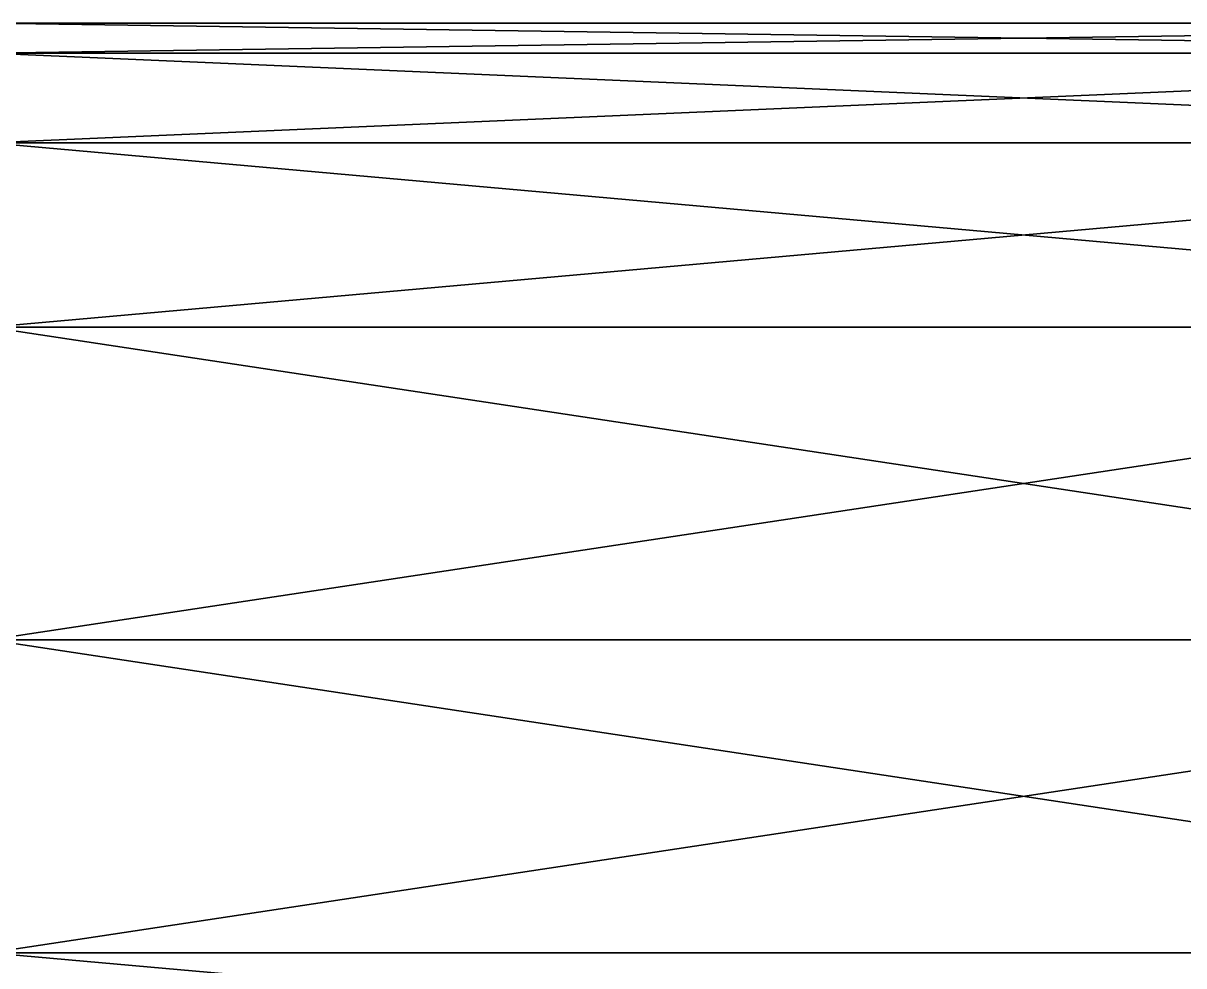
# Model space of a CAD drawing. Header units: centimetres. Extents: x -892 to 892, y -420 to 420.
# Drawn here: x 131.6 to 205.2, y 359 to 418.7 of the extents above; entities that cross this region are included whole.
import ezdxf

# ---------------------------------------------------------------- set-up
doc = ezdxf.new("R2010")
doc.units = ezdxf.units.CM
doc.layers.add('fabric', color=7, linetype='Continuous', true_color=0xe158c7)

msp = doc.modelspace()

# ---------------------------------------------------------------- meshes
at = {"layer": 'fabric', "color": 213, "true_color": 0xe158c7}
mesh = msp.add_polyface(dxfattribs=at)
corners = [(129.445, 359.825, -385.087), (129.445, 379.657, -385.087), (260.603, 379.657, -385.087), (129.445, 399.49, -385.087), (260.603, 399.49, -385.087), (129.445, 399.49, 272.462), (129.445, 379.657, 272.462), (260.603, 379.657, 272.462), (129.445, 359.825, 272.462), (260.603, 359.825, 272.462), (129.445, 418.748, -111.165), (129.445, 418.748, -49.2), (260.603, 418.748, -49.2), (129.445, 418.748, 12.765), (260.603, 418.748, 12.765), (129.445, 342.464, 270.983), (129.445, 340.567, 266.544), (260.603, 340.567, 266.544), (129.445, 340.567, -379.168), (129.445, 342.464, -383.607), (260.603, 342.464, -383.607), (129.445, 416.851, -383.607), (129.445, 418.748, -379.168), (260.603, 418.748, -379.168), (129.445, 418.748, -357.46), (260.603, 418.748, -357.46), (129.445, 418.748, -304.172), (260.603, 418.748, -304.172), (129.445, 418.748, -236.873), (260.603, 418.748, -236.873), (129.445, 418.748, -173.13), (260.603, 418.748, -173.13), (260.603, 418.748, -111.165), (129.445, 418.748, 246.614), (129.445, 418.748, 266.544), (260.603, 418.748, 266.544), (129.445, 416.851, 270.983), (260.603, 416.851, 270.983), (129.445, 418.748, 136.695), (129.445, 418.748, 198.66), (260.603, 418.748, 198.66), (260.603, 418.748, 246.614), (129.445, 418.748, 74.73), (260.603, 418.748, 74.73), (260.603, 418.748, 136.695), (129.445, 348.155, -385.087), (260.603, 348.155, -385.087), (260.603, 359.825, -385.087), (129.445, 411.159, -385.087), (260.603, 411.159, -385.087), (260.603, 416.851, -383.607), (129.445, 411.159, 272.462), (260.603, 411.159, 272.462), (260.603, 399.49, 272.462), (129.445, 348.155, 272.462), (260.603, 348.155, 272.462), (260.603, 342.464, 270.983), (252.044, 340.707, -173.12), (252.044, 340.707, -181.23), (126.566, 340.707, -181.23), (126.566, 340.707, -191.627), (252.044, 340.707, -191.627), (126.566, 340.707, -378.977), (126.566, 340.707, -373.145), (252.044, 340.707, -373.145), (252.044, 340.707, -378.977)]
mesh.append_faces([[corners[k] for k in face] for face in [(0, 1, 2), (1, 3, 4), (5, 6, 7), (6, 8, 9), (10, 11, 12), (11, 13, 14), (15, 16, 17), (18, 19, 20), (21, 22, 23), (22, 24, 25), (24, 26, 27), (26, 28, 29), (28, 30, 31), (30, 10, 32), (33, 34, 35), (34, 36, 37), (38, 39, 40), (39, 33, 41), (13, 42, 43), (42, 38, 44), (19, 45, 46), (45, 0, 47), (3, 48, 49), (48, 21, 50), (36, 51, 52), (51, 5, 53), (8, 54, 55), (54, 15, 56), (57, 58, 59), (60, 59, 58), (58, 61, 60), (62, 63, 64), (64, 65, 62)]], dxfattribs={"vtx2": -1, "color": 213})
mesh = msp.add_polyface(dxfattribs=at)
corners = [(260.603, 379.657, -385.087), (260.603, 359.825, -385.087), (129.445, 359.825, -385.087), (260.603, 399.49, -385.087), (129.445, 379.657, -385.087), (260.603, 379.657, 272.462), (260.603, 399.49, 272.462), (129.445, 399.49, 272.462), (260.603, 359.825, 272.462), (129.445, 379.657, 272.462), (260.603, 418.748, -49.2), (260.603, 418.748, -111.165), (129.445, 418.748, -111.165), (260.603, 418.748, 12.765), (129.445, 418.748, -49.2), (260.603, 340.567, 266.544), (260.603, 342.464, 270.983), (129.445, 342.464, 270.983), (260.603, 340.567, 198.66), (260.603, 340.567, 246.614), (129.445, 340.567, 246.614), (260.603, 340.567, 136.695), (129.445, 340.567, 198.66), (260.603, 340.567, 74.73), (129.445, 340.567, 136.695), (260.603, 340.567, 12.765), (129.445, 340.567, 74.73), (260.603, 340.567, -379.168), (260.603, 340.567, -357.46), (129.445, 340.567, -357.46), (260.603, 342.464, -383.607), (129.445, 340.567, -379.168), (260.603, 340.567, -304.172), (260.603, 340.567, -236.873), (129.445, 340.567, -236.873), (129.445, 340.567, -304.172), (260.603, 340.567, -173.13), (260.603, 340.567, -111.165), (129.445, 340.567, -111.165), (129.445, 340.567, -173.13), (260.603, 418.748, -379.168), (260.603, 416.851, -383.607), (129.445, 416.851, -383.607), (260.603, 418.748, -357.46), (129.445, 418.748, -379.168), (260.603, 418.748, -304.172), (129.445, 418.748, -357.46), (260.603, 418.748, -236.873), (129.445, 418.748, -304.172), (260.603, 418.748, -173.13), (129.445, 418.748, -236.873), (129.445, 418.748, -173.13), (260.603, 418.748, 266.544), (260.603, 418.748, 246.614), (129.445, 418.748, 246.614), (260.603, 416.851, 270.983), (129.445, 418.748, 266.544), (260.603, 418.748, 198.66), (260.603, 418.748, 136.695), (129.445, 418.748, 136.695), (129.445, 418.748, 198.66), (260.603, 418.748, 74.73), (129.445, 418.748, 12.765), (129.445, 418.748, 74.73), (260.603, 348.155, -385.087), (129.445, 342.464, -383.607), (129.445, 348.155, -385.087), (260.603, 411.159, -385.087), (129.445, 399.49, -385.087), (129.445, 411.159, -385.087)]
mesh.append_faces([[corners[k] for k in face] for face in [(0, 1, 2), (3, 0, 4), (5, 6, 7), (8, 5, 9), (10, 11, 12), (13, 10, 14), (15, 16, 17), (18, 19, 20), (21, 18, 22), (23, 21, 24), (25, 23, 26), (27, 28, 29), (30, 27, 31), (32, 33, 34), (28, 32, 35), (36, 37, 38), (33, 36, 39), (40, 41, 42), (43, 40, 44), (45, 43, 46), (47, 45, 48), (49, 47, 50), (11, 49, 51), (52, 53, 54), (55, 52, 56), (57, 58, 59), (53, 57, 60), (61, 13, 62), (58, 61, 63), (64, 30, 65), (1, 64, 66), (67, 3, 68), (41, 67, 69)]], dxfattribs={"vtx2": -1, "color": 213})
mesh = msp.add_polyface(dxfattribs=at)
corners = [(260.603, 379.657, -385.087), (260.603, 399.49, -385.087), (391.616, 399.49, -385.087), (260.603, 359.825, -385.087), (391.616, 379.657, -385.087), (260.603, 379.657, 272.462), (260.603, 359.825, 272.462), (391.616, 359.825, 272.462), (260.603, 399.49, 272.462), (391.616, 379.657, 272.462), (260.603, 418.748, -49.2), (260.603, 418.748, 12.765), (391.616, 418.748, 12.765), (260.603, 418.748, -111.165), (391.616, 418.748, -49.2), (260.603, 342.464, 270.983), (260.603, 340.567, 266.544), (391.616, 340.567, 266.544), (260.603, 340.567, 198.66), (260.603, 340.567, 136.695), (391.616, 340.567, 136.695), (260.603, 340.567, 246.614), (391.616, 340.567, 198.66), (260.603, 340.567, 74.73), (260.603, 340.567, 12.765), (391.616, 340.567, 12.765), (391.616, 340.567, 74.73), (260.603, 340.567, -379.168), (260.603, 342.464, -383.607), (391.616, 342.464, -383.607), (260.603, 340.567, -357.46), (391.616, 340.567, -379.168), (260.603, 340.567, -304.172), (391.616, 340.567, -357.46), (260.603, 340.567, -236.873), (391.616, 340.567, -304.172), (260.603, 411.159, 272.462), (260.603, 416.851, 270.983), (129.445, 416.851, 270.983), (129.445, 411.159, 272.462), (260.603, 348.155, 272.462), (129.445, 359.825, 272.462), (129.445, 348.155, 272.462), (252.044, 340.707, -191.627), (252.044, 340.707, -181.23), (377.521, 340.707, -181.23), (252.044, 340.707, -173.12), (377.521, 340.707, -173.12), (252.044, 340.707, -373.145), (252.044, 340.707, -366.366), (377.521, 340.707, -366.366), (252.044, 340.707, -357.592), (377.521, 340.707, -357.592), (252.044, 340.707, -345.773), (377.521, 340.707, -345.773), (252.044, 340.707, -328.51), (377.521, 340.707, -328.51), (252.044, 340.707, -168.021), (377.521, 340.707, -168.021), (252.044, 340.707, -274.382), (252.044, 340.707, -245.359), (377.521, 340.707, -245.359), (252.044, 340.707, -220.404), (377.521, 340.707, -220.404), (252.044, 340.707, -303.406), (377.521, 340.707, -303.406), (377.521, 340.707, -274.382), (252.044, 340.707, -203.59), (377.521, 340.707, -203.59), (377.521, 340.707, -191.627), (252.044, 340.707, -378.977), (377.521, 340.707, -373.145)]
mesh.append_faces([[corners[k] for k in face] for face in [(0, 1, 2), (3, 0, 4), (5, 6, 7), (8, 5, 9), (10, 11, 12), (13, 10, 14), (15, 16, 17), (18, 19, 20), (21, 18, 22), (23, 24, 25), (19, 23, 26), (27, 28, 29), (30, 27, 31), (32, 30, 33), (34, 32, 35), (36, 37, 38), (8, 36, 39), (40, 6, 41), (15, 40, 42), (43, 44, 45), (44, 46, 47), (48, 49, 50), (49, 51, 52), (51, 53, 54), (53, 55, 56), (46, 57, 58), (59, 60, 61), (60, 62, 63), (55, 64, 65), (64, 59, 66), (62, 67, 68), (67, 43, 69), (70, 48, 71)]], dxfattribs={"vtx2": -1, "color": 213})

doc.saveas('drawing.dxf')
